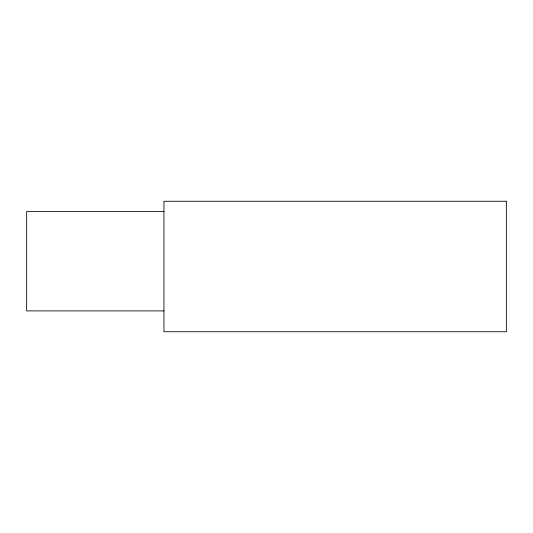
<?xml version="1.0" encoding="UTF-8"?>
<svg xmlns="http://www.w3.org/2000/svg" width="533" height="533" viewBox="0 0 533 533"><rect width="100%" height="100%" fill="white"/><g stroke="black" fill="none" stroke-linecap="round" stroke-linejoin="round"><path stroke-width="0.8" d="M163.944 211.614L26.65 211.614L26.65 310.906L163.944 310.906M506.35 201.261L163.944 201.261L163.944 331.739L506.35 331.739L506.35 201.261"/></g></svg>
